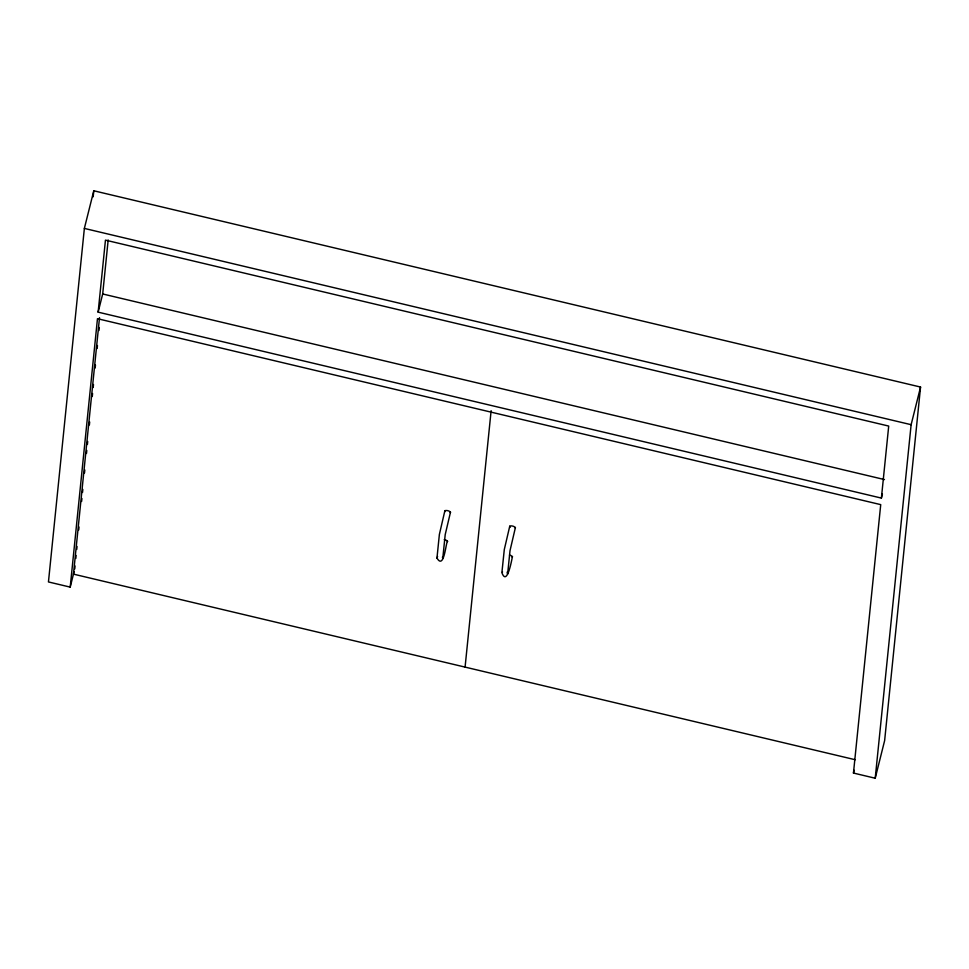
<?xml version="1.0" encoding="UTF-8"?>
<svg xmlns="http://www.w3.org/2000/svg" width="969" height="969" viewBox="0 0 969 969"><rect width="100%" height="100%" fill="white"/><g stroke="black" fill="none" stroke-linecap="round" stroke-linejoin="round"><path stroke-width="1.45" d="M436.946 558.253L439.369 534.476L444.819 510.978M70.204 587.117L97.469 318.692L880.724 504.631L853.459 773.056L875.213 778.228L884.636 740.582L920.55 387.055L93.787 190.772L84.364 228.418L48.45 581.945L70.204 587.117L74.104 571.54M93.181 196.792L93.787 190.772M98.135 312.151L105.451 240.13L888.706 426.069L881.39 498.09L98.135 312.151L102.69 293.97L108.177 239.961M99.504 317.711L73.462 574.132L855.239 759.732M74.758 568.948L75.061 565.944M75.824 558.447L76.127 555.443M76.733 549.447L77.048 546.455M78.719 529.958L79.022 526.954M81.614 501.457L81.917 498.466M82.522 492.47L82.825 489.466M84.509 472.969L84.812 469.977M86.483 453.48L86.786 450.476M87.404 444.48L87.707 441.476M89.378 424.979L89.681 421.987M92.273 396.491L92.576 393.499M93.194 387.491L93.496 384.499M95.168 368.002L95.471 364.998M97.154 348.501L97.457 345.509M98.971 330.514L99.286 327.51M465.084 667.108L491.126 410.686M875.213 778.228L911.126 424.688L920.55 387.055M450.476 512.201L445.207 534.622L442.76 558.495L442.421 557.066M447.521 541.38C445.837 542.059 444.19 570.45 436.934 558.035M509.73 526.264L504.292 549.58L501.894 572.703C507.32 587.335 512.141 557.345 512.431 556.666M515.363 527.73L510.021 550.622L507.611 574.072L507.114 572.158M881.39 498.09L882.432 493.899M853.459 773.056L854.149 770.258M437.576 556.485L437.443 556.872M502.402 572.098L502.56 571.976M84.364 228.418L911.126 424.688M102.69 293.97L884.467 479.57M510.348 527.088L509.96 526.797A3.295 0.957 14.1 0 1 509.888 526.07L511.378 525.888A2.75 0.799 14.1 0 1 513.546 526.349L515.133 527.197A3.295 0.957 14.1 0 1 515.193 527.923M445.243 511.535L444.941 511.244A3.295 0.957 14.1 0 1 445.146 510.59L446.818 510.518A2.75 0.799 14.1 0 1 448.986 511.075L450.355 511.935A3.295 0.957 14.1 0 1 450.149 512.589M509.5 555.104A2.75 0.799 14.1 0 1 510.929 555.54L512.31 556.4A3.295 0.957 14.1 0 1 512.092 557.066M444.238 539.636A2.75 0.799 14.1 0 1 445.692 540.012L447.278 540.859A3.295 0.957 14.1 0 1 447.351 541.586"/></g></svg>
